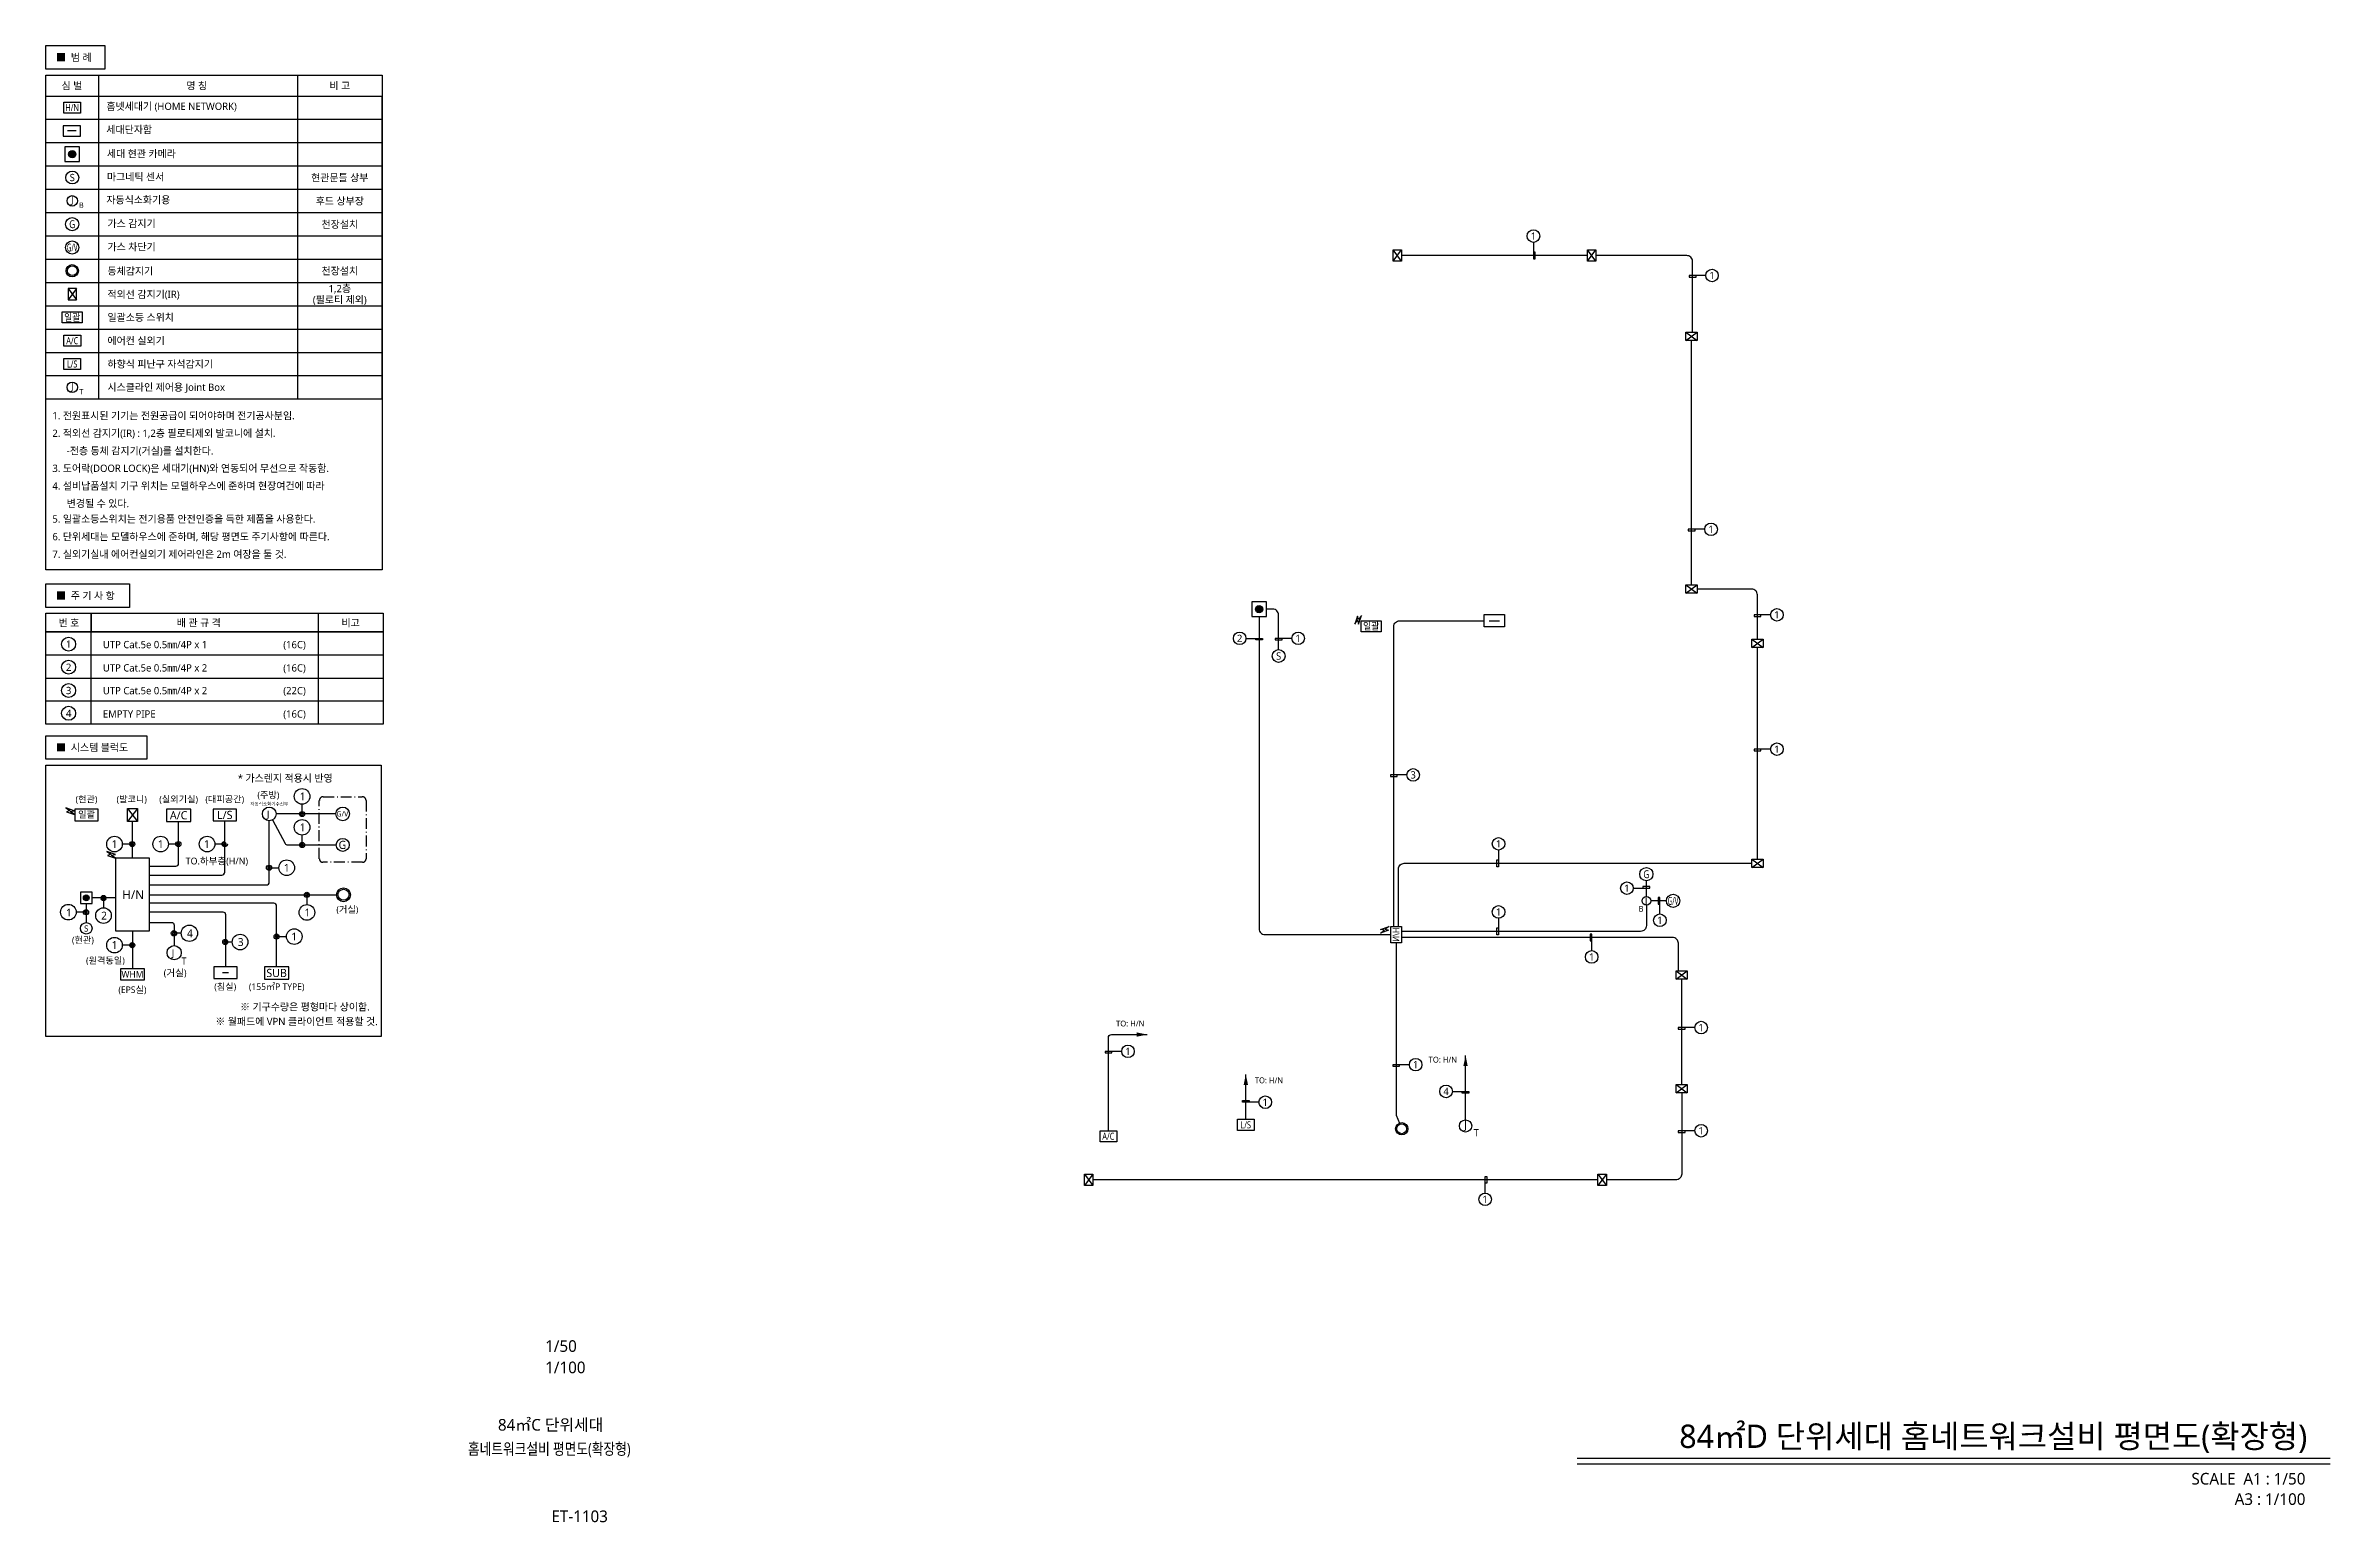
# Model space of a CAD drawing. Header units: millimetres. Extents: x 8480 to 294185, y -114350 to -87474.
# Drawn here: x 116160 to 155358, y -113622 to -88283 of the extents above; entities that cross this region are included whole.
import ezdxf
from ezdxf.enums import TextEntityAlignment as Align

# ---------------------------------------------------------------- set-up
doc = ezdxf.new("R2010")
doc.units = ezdxf.units.MM
doc.header["$LTSCALE"] = 50
doc.linetypes.add('DD6', pattern=[6, 3.75, -1, 0.25, -1])
doc.linetypes.add('H', pattern=[6, 4, -2])
for name, color, linetype in [('e-con', 1, 'Continuous'), ('E-SYM', 2, 'Continuous'), ('E-TEXT', 7, 'Continuous'), ('e-wire', 4, 'Continuous'), ('e-wire3s', 4, 'H'), ('E_SYM', 2, 'Continuous'), ('EZ-HN-TEXT', 2, 'Continuous'), ('HN', 1, 'Continuous'), ('J', 3, 'Continuous'), ('NOTE', 7, 'Continuous'), ('R', 6, 'Continuous'), ('SYM', 3, 'Continuous'), ('TEX', 3, 'Continuous'), ('TEXT', 2, 'Continuous'), ('title', 2, 'Continuous'), ('전열-E-SYM', 2, 'Continuous'), ('지시선', 1, 'Continuous'), ('천정', 4, 'Continuous'), ('통신단자함', 2, 'Continuous')]:
    doc.layers.add(name, color=color, linetype=linetype)
doc.styles.add('mg', font='malgun.ttf')

# ---------------------------------------------------------------- blocks, each defined once
blk = doc.blocks.new('100-57')
at = {"layer": 'E-SYM', "linetype": 'Continuous'}
blk.add_line((-125, 150), (125, 150), dxfattribs=at)
at = {"layer": 'E-SYM'}
blk.add_lwpolyline([(-250, 0), (250, 0), (250, 300), (-250, 300)], close=True, dxfattribs=at)
blk = doc.blocks.new('EFCL')
at = {"layer": 'SYM'}
h = blk.add_hatch(color=6, dxfattribs=at)
edge = h.paths.add_edge_path()
edge.add_arc((0, 0), 150, 0, 360)
at = {"layer": 'SYM', "color": 6}
blk.add_lwpolyline([(-300, -300), (300, -300), (300, 300), (-300, 300)], close=True, dxfattribs=at)
blk.add_circle((0, 0), 150, dxfattribs=at)
blk.add_circle((0, 0), 150, dxfattribs=at)
blk = doc.blocks.new('A$C6a344dfd')
at = {"layer": 'SYM', "color": 3}
blk.add_circle((0, 111), 111, dxfattribs=at)
at = {"layer": 'SYM', "color": 3, "style": 'mg'}
blk.add_text('S', height=125, dxfattribs=at).set_placement((0, 111), align=Align.MIDDLE)
blk = doc.blocks.new('100-89')
at = {"layer": 'E-SYM', "linetype": 'Continuous'}
blk.add_circle((0, 0), 150, dxfattribs=at)
at = {"layer": 'e-con', "linetype": 'Continuous', "style": 'mg'}
blk.add_text('J', height=200, dxfattribs=at).set_placement((0, 0), align=Align.MIDDLE)
blk = doc.blocks.new('A$C6D592EF3')
at = {"layer": 'SYM', "color": 2}
for radius in [105, 84]:
    blk.add_circle((133, 160, 0), radius, dxfattribs=at)
blk = doc.blocks.new('A$C4bec3cc4')
at = {"layer": 'SYM', "color": 4, "ltscale": 3}
blk.add_blockref('A$C6D592EF3', (-238, -160, 0), dxfattribs=at)
blk = doc.blocks.new('에어컨 실외기')
at = {"layer": 'SYM', "color": 2, "elevation": 0}
blk.add_lwpolyline([(-332052, 105245), (-331764, 105245), (-331764, 105055), (-332052, 105055)], close=True, dxfattribs=at)
at = {"layer": 'SYM', "color": 1, "style": 'mg', "width": 0.8}
blk.add_text('A/C', height=120.2, dxfattribs=at).set_placement((-331910, 105150), align=Align.MIDDLE_CENTER)
blk = doc.blocks.new('A$C49EC5F35')
at = {"layer": 'SYM', "color": 1, "elevation": 0}
blk.add_lwpolyline([(144, 192), (0, 192), (0, 0), (144, 0)], close=True, dxfattribs=at)
at = {"layer": 'SYM', "color": 1}
for points in [[(0, 192), (144, 0)], [(144, 192), (0, 0)]]:
    blk.add_lwpolyline(points, dxfattribs=at)
blk = doc.blocks.new('A$Cccbf2acf')
at = {"layer": 'SYM', "color": 4, "ltscale": 3}
blk.add_blockref('A$C49EC5F35', (-144, -192), dxfattribs=at)
blk = doc.blocks.new('가스 감지기')
at = {"layer": 'SYM', "color": 2}
blk.add_circle((-336271, 111089, 0), 114, dxfattribs=at)
at = {"layer": 'TEX', "color": 1, "style": 'mg', "width": 0.8}
blk.add_text('G', height=135, dxfattribs=at).set_placement((-336271, 111089, 0), align=Align.MIDDLE)
blk = doc.blocks.new('가스 차단기')
at = {"layer": 'SYM', "color": 2}
blk.add_circle((-336271, 111509, 0), 114, dxfattribs=at)
at = {"layer": 'TEX', "color": 1, "style": 'mg', "width": 0.5}
blk.add_text('G/V', height=135, dxfattribs=at).set_placement((-336271, 111509, 0), align=Align.MIDDLE)
blk = doc.blocks.new('F19')
at = {"layer": 'E_SYM', "elevation": 0}
blk.add_lwpolyline([(-2.14, 1.19), (2.14, 1.19), (2.14, -1.19), (-2.14, -1.19)], close=True, dxfattribs=at)
at = {"layer": 'TEX', "color": 1, "style": 'mg', "width": 0.9}
blk.add_text('일괄', height=1.5, dxfattribs=at).set_placement((0, 0), align=Align.MIDDLE_CENTER)
blk = doc.blocks.new('HN')
at = {"layer": 'E_SYM'}
blk.add_lwpolyline([(52707, -39358), (52996, -39358), (52996, -39549), (52707, -39549)], close=True, dxfattribs=at)
at = {"layer": 'TEXT', "color": 1, "style": 'mg', "width": 0.8}
blk.add_text('H/N', height=120.2, dxfattribs=at).set_placement((52850, -39454, 0), align=Align.MIDDLE_CENTER)
blk = doc.blocks.new('하향식 피난구 자석감지기')
at = {"layer": 'SYM', "color": 2, "elevation": 0}
blk.add_lwpolyline([(-331372, 105245), (-331084, 105245), (-331084, 105055), (-331372, 105055)], close=True, dxfattribs=at)
at = {"layer": 'SYM', "color": 1, "style": 'mg', "width": 0.8}
blk.add_text('L/S', height=120.2, dxfattribs=at).set_placement((-331230, 105150), align=Align.MIDDLE_CENTER)
blk = doc.blocks.new('NOTE-1')
at = {"layer": 'NOTE', "color": 1}
for p, q in [((409294, -123120), (409294, -117561)), ((409294, -117561), (415065, -117561)), ((410205, -123120), (410205, -117561)), ((413615, -117561), (413615, -123120)), ((415065, -117561), (415065, -123120)), ((409294, -117921), (415065, -117921)), ((415065, -123120), (415065, -117921)), ((409294, -118321), (415065, -118321)), ((409294, -118720), (415065, -118720)), ((409294, -119120), (415065, -119120)), ((409294, -119520), (415065, -119520)), ((409294, -119920), (415065, -119920)), ((409294, -120320), (415065, -120320)), ((409294, -120720), (415065, -120720)), ((409294, -121120), (415065, -121120)), ((409294, -121520), (415065, -121520)), ((409294, -121920), (415065, -121920)), ((409294, -121920), (415065, -121920)), ((409294, -122320), (415065, -122320)), ((409294, -122720), (415065, -122720)), ((410075, -126797), (410075, -127117)), ((410075, -127117), (410075, -126797)), ((413967, -126797), (413967, -127117)), ((409294, -127117), (415085, -127117)), ((409294, -128699), (409294, -127117)), ((410075, -128699), (410075, -127117)), ((413967, -127117), (413967, -128699)), ((415085, -127117), (415085, -128699)), ((415085, -127517), (409294, -127517)), ((415085, -127917), (409294, -127917)), ((415085, -128308), (409294, -128308)), ((415085, -128699), (409294, -128699))]:
    blk.add_line(p, q, dxfattribs=at)
for points in [[(409294, -117057), (410311, -117057), (410311, -117461), (409294, -117461)], [(409294, -123120), (415065, -123120), (415065, -126054), (409294, -126054)], [(409294, -126294), (410731, -126294), (410731, -126697), (409294, -126697)], [(409294, -126797), (415085, -126797), (415085, -127117), (409294, -127117)]]:
    blk.add_lwpolyline(points, close=True, dxfattribs=at)
for centre in [(409688, -127327), (409688, -127723), (409688, -128123), (409688, -128514)]:
    blk.add_circle(centre, 120, dxfattribs=at)
at = {"layer": 'SYM', "color": 2, "linetype": 'Continuous', "xscale": 0.5992808219178083, "yscale": 0.5992808219178083, "zscale": 0.5992808219178083, "rotation": 180}
blk.add_blockref('100-57', (409744, -118431), dxfattribs=at)
at = {"layer": 'SYM', "color": 2, "xscale": 0.4166697985492647, "yscale": 0.4166697985492647, "zscale": 0.4166697985492647, "rotation": 270}
blk.add_blockref('EFCL', (409750, -118920), dxfattribs=at)
at = {"layer": 'SYM', "color": 3}
for name, p in [('A$C6a344dfd', (409750, -119431)), ('가스 감지기', (746020, -231210, 0)), ('가스 차단기', (746020, -232030, 0))]:
    blk.add_blockref(name, p, dxfattribs=at)
at = {"layer": 'SYM', "color": 2}
for name, p, xscale, yscale, zscale in [('100-89', (409750, -119720), 0.6, 0.6, 0.6), ('F19', (409750, -121720), 80.1068090787717, 80.1068090787717, 80.1068090787717), ('100-89', (409750, -122920), 0.6, 0.6, 0.6)]:
    blk.add_blockref(name, p, dxfattribs=dict(at, xscale=xscale, yscale=yscale, zscale=zscale))
at = {"layer": 'SYM', "color": 4}
for name, p in [('A$C4bec3cc4', (409855, -120920)), ('A$Cccbf2acf', (409822, -121224)), ('에어컨 실외기', (741660, -227270))]:
    blk.add_blockref(name, p, dxfattribs=at)
at = {"layer": 'SYM', "color": 4, "transparency": 33554687}
blk.add_blockref('하향식 피난구 자석감지기', (740978, -227670, 0), dxfattribs=at)
at = {"layer": '전열-E-SYM'}
blk.add_blockref('HN', (356898, -78667), dxfattribs=at)
at = {"layer": 'TEX', "style": 'mg'}
for s, p in [('■  범 례', (409470, -117259)), ('■  주 기 사 항', (409470, -126496))]:
    blk.add_text(s, height=125, dxfattribs=at).set_placement(p, align=Align.MIDDLE_LEFT)
for s, height, p in [('심 벌', 125, (409744, -117741)), ('명 칭', 125, (411885, -117741)), ('비 고', 125, (414340, -117741)), ('현관문틀 상부', 125, (414340, -119320)), ('B', 90, (409906, -119794)), ('후드 상부장', 125, (414340, -119720)), ('천장설치', 125, (414340, -120120)), ('천장설치', 125, (414340, -120920)), ('(필로티 제외)', 125, (414340, -121421)), ('1,2층', 125, (414340, -121228)), ('T', 90, (409906, -122994)), ('배 관 규 격', 125, (411921, -126957)), ('비고', 125, (414526, -126957)), ('1', 125, (409688, -127327)), ('2', 125, (409688, -127723)), ('3', 125, (409688, -128123)), ('4', 125, (409688, -128514))]:
    blk.add_text(s, height=height, dxfattribs=at).set_placement(p, align=Align.MIDDLE)
for s, p in [('홈넷세대기 (HOME NETWORK)', (410335, -118160)), ('세대단자함', (410335, -118560)), ('세대 현관 카메라', (410345, -118974)), ('마그네틱 센서', (410345, -119372)), ('자동식소화기용', (410335, -119766)), ('가스 감지기 ', (410354, -120173)), ('가스 차단기', (410354, -120573)), ('동체감지기', (410354, -120987)), ('적외선 감지기(IR)', (410354, -121387)), ('일괄소등 스위치', (410354, -121781)), ('에어컨 실외기', (410354, -122183)), ('하향식 피난구 자석감지기', (410354, -122583)), ('시스클라인 제어용 Joint Box', (410354, -122981)), ('1. 전원표시된 기기는 전원공급이 되어야하며 전기공사분임.', (409409, -123469)), ('2. 적외선 감지기(IR) : 1,2층 필로티제외 발코니에 설치.', (409409, -123771)), ('3. 도어락(DOOR LOCK)은 세대기(HN)와 연동되어 무선으로 작동함.', (409409, -124372)), ('-전층 동체 감지기(거실)를 설치한다.', (409655, -124073)), ('4. 설비납품설치 기구 위치는 모델하우스에 준하며 현장여건에 따라', (409409, -124674)), ('변경될 수 있다.', (409655, -124976)), ('6. 단위세대는 모델하우스에 준하며, 해당 평면도 주기사항에 따른다.', (409409, -125545)), ('5. 일괄소등스위치는 전기용품 안전인증을 득한 제품을 사용한다.', (409409, -125242)), ('7. 실외기실내 에어컨실외기 제어라인은 2m 여장을 둘 것.', (409409, -125847)), ('번 호', (409515, -127025)), ('UTP Cat.5e 0.5㎜/4P x 1', (410275, -127397)), ('(16C) ', (413370, -127398)), ('UTP Cat.5e 0.5㎜/4P x 2', (410275, -127797)), ('(16C) ', (413370, -127798)), ('UTP Cat.5e 0.5㎜/4P x 2', (410275, -128188)), ('(22C) ', (413370, -128188)), ('EMPTY PIPE', (410275, -128588)), ('(16C) ', (413370, -128588))]:
    blk.add_text(s, height=125, dxfattribs=at).set_placement(p)
blk = doc.blocks.new('NOTE-2')
at = {"layer": 'SYM'}
h = blk.add_hatch(color=6, dxfattribs=at)
edge = h.paths.add_edge_path()
edge.add_arc((409991, -131383), 49.6, 0, 360)
at = {"color": 1}
for p, q in [((413693, -129945), (413693, -129776)), ((410778, -130461), (410609, -130461)), ((411570, -130461), (411401, -130461)), ((413693, -130476), (413693, -130307)), ((413126, -130867), (413294, -130867)), ((409986, -131629), (409818, -131629)), ((410286, -131385), (410286, -131553)), ((413776, -131332), (413776, -131500)), ((411620, -131991), (411494, -131991)), ((413256, -132047), (413425, -132047)), ((410778, -132195), (410609, -132195)), ((412496, -132141), (412375, -132141))]:
    blk.add_line(p, q, dxfattribs=at)
at = {"color": 1, "transparency": 33554687}
blk.add_line((412367, -130460), (412198, -130460), dxfattribs=at)
blk.add_circle((412367, -130460), 44.3, dxfattribs=at)
at = {"color": 1}
for centre, radius, start, end in [((413693, -129945), 22.1, 0, 180), ((413693, -129945), 22.1, 180, 0), ((410778, -130461), 22.1, 90, 270), ((410778, -130461), 22.1, 270, 90), ((411570, -130461), 22.1, 90, 270), ((411570, -130461), 22.1, 270, 90), ((413693, -130476), 22.1, 0, 180), ((413693, -130476), 22.1, 180, 0), ((413126, -130867), 22.1, 90, 270), ((413126, -130867), 22.1, 270, 90), ((413776, -131332), 22.1, 0, 180), ((409986, -131629), 22.1, 90, 270), ((409986, -131629), 22.1, 270, 90), ((410286, -131385), 22.1, 0, 180), ((410286, -131385), 22.1, 180, 0), ((413776, -131332), 22.1, 180, 0), ((411494, -131991), 23.1, 90, 270), ((411494, -131991), 23.1, 270, 90), ((413256, -132047), 22.1, 90, 270), ((413256, -132047), 22.1, 270, 90), ((410778, -132195), 22.1, 90, 270), ((410778, -132195), 22.1, 270, 90), ((412375, -132141), 22.1, 90, 270), ((412375, -132141), 22.1, 270, 90)]:
    blk.add_arc(centre, radius, start, end, dxfattribs=at)
at = {"color": 1, "transparency": 33554687}
for start, end in [(90, 270), (270, 90)]:
    blk.add_arc((412367, -130460), 22.1, start, end, dxfattribs=at)
at = {"layer": 'e-wire'}
blk.add_lwpolyline([(413256, -132567), (413256, -131526, 0.414214), (413206, -131476), (411073, -131476)], format="xyb", dxfattribs=at)
at = {"layer": 'EZ-HN-TEXT', "color": 1}
for points in [[(409649, -129905), (409787, -129954), (409714, -129903), (409784, -129890), (409639, -129839), (409708, -129886)], [(410354, -130654), (410493, -130703), (410419, -130653), (410489, -130640), (410344, -130589), (410413, -130636)]]:
    blk.add_lwpolyline(points, close=True, dxfattribs=at)
at = {"layer": 'HN', "color": 1}
for centre, radius in [((413693, -129642), 134), ((413693, -130173), 134), ((413693, -129945), 44.3), ((410475, -130461), 134), ((410778, -130461), 44.3), ((411267, -130461), 134), ((411570, -130461), 44.3), ((412064, -130460), 134), ((413693, -130476), 44.3), ((413126, -130867), 44.3), ((413429, -130867), 134), ((413776, -131332), 44.3), ((409683, -131629), 134), ((409986, -131629), 44.3), ((410286, -131687), 134), ((410286, -131385), 44.3), ((413776, -131634), 134), ((410475, -132195), 134), ((411494, -131991), 46.1), ((411760, -131991), 140), ((412630, -132141), 134), ((413256, -132047), 44.3), ((413559, -132047), 134), ((410778, -132195), 44.3), ((412375, -132141), 44.3)]:
    blk.add_circle(centre, radius, dxfattribs=at)
at = {"layer": 'NOTE', "color": 1}
for points in [[(409294, -128601), (411031, -128601), (411031, -129005), (409294, -129005)], [(409294, -129105), (415050, -129105), (415050, -133765), (409294, -133765)]]:
    blk.add_lwpolyline(points, close=True, dxfattribs=at)
at = {"layer": 'NOTE'}
blk.add_lwpolyline([(414226, -129319, 0, 0, 0), (414390, -129319, 0, 0, 0), (414390, -129503, 57.5, 0, 0), (414390, -129647, 0, 0, 0)], format="xyseb", dxfattribs=at)
at = {"layer": 'NOTE', "linetype": 'DD6'}
blk.add_lwpolyline([(414056, -129647), (414724, -129647, -0.414214), (414791, -129714), (414791, -130711, -0.414214), (414728, -130773), (414051, -130773, -0.414214), (413989, -130711), (413989, -129714, -0.414214)], format="xyb", close=True, dxfattribs=at)
at = {"layer": 'SYM', "color": 2}
for p, q in [((410196, -129859), (409793, -129859)), ((409793, -129859), (409793, -130061)), ((409793, -130061), (410196, -130061)), ((410196, -130061), (410196, -129859)), ((411785, -129861), (411365, -129861)), ((411365, -129861), (411365, -130071)), ((411365, -130071), (411785, -130071)), ((411785, -130071), (411785, -129861)), ((412568, -129859), (412165, -129859)), ((412165, -129859), (412165, -130061)), ((412165, -130061), (412568, -130061)), ((412568, -130061), (412568, -129859)), ((411073, -130703), (410493, -130703)), ((410493, -130703), (410493, -131950)), ((411073, -131950), (411073, -130703)), ((410493, -131950), (411073, -131950)), ((410581, -132794), (410581, -132593)), ((410581, -132593), (410984, -132593)), ((410984, -132794), (410581, -132794)), ((410984, -132593), (410984, -132794)), ((412429, -132668), (412328, -132668)), ((413466, -132567), (413046, -132567)), ((413046, -132567), (413046, -132777)), ((413046, -132777), (413466, -132777)), ((413466, -132777), (413466, -132567))]:
    blk.add_line(p, q, dxfattribs=at)
at = {"layer": 'SYM', "color": 1}
for p, q in [((410699, -129848), (410867, -129848)), ((410699, -130071), (410699, -129848)), ((410867, -129848), (410699, -130071)), ((410699, -129848), (410867, -130071)), ((410867, -130071), (410699, -130071)), ((410867, -129848), (410867, -130071))]:
    blk.add_line(p, q, dxfattribs=at)
at = {"layer": 'SYM', "color": 6}
for p, q in [((410090, -131284), (409892, -131284)), ((409892, -131284), (409892, -131482)), ((410090, -131482), (410090, -131284)), ((409892, -131482), (410090, -131482))]:
    blk.add_line(p, q, dxfattribs=at)
at = {"layer": 'SYM', "color": 2}
blk.add_lwpolyline([(412580, -132769), (412580, -132567), (412177, -132567), (412177, -132769)], close=True, dxfattribs=at)
at = {"layer": 'SYM', "color": 3}
for centre, radius in [((413130, -129943), 117), ((409991, -131906), 99.1), ((411499, -132325), 122)]:
    blk.add_circle(centre, radius, dxfattribs=at)
at = {"layer": 'SYM', "color": 2}
for centre, radius in [((414390, -129943), 117), ((414390, -130474), 112), ((414404, -131330), 119), ((414404, -131330), 94.8)]:
    blk.add_circle(centre, radius, dxfattribs=at)
at = {"layer": 'SYM', "color": 6}
blk.add_circle((409991, -131383), 49.6, dxfattribs=at)
blk.add_circle((409991, -131383), 49.6, dxfattribs=at)
at = {"layer": '천정'}
for p, q in [((414273, -129943), (413248, -129943)), ((409991, -131482), (409991, -131807)), ((410493, -131383), (410090, -131383)), ((410783, -131950), (410783, -132593))]:
    blk.add_line(p, q, dxfattribs=at)
for points in [[(410783, -130703), (410783, -130071)], [(411073, -131330), (414285, -131330)]]:
    blk.add_lwpolyline(points, dxfattribs=at)
for points in [[(411073, -131162), (413080, -131162, 0.414214), (413130, -131112), (413130, -130061)], [(411073, -130840), (411525, -130840, 0.414214), (411575, -130790), (411575, -130071)], [(413186, -130046), (413403, -130449, 0.275723), (413446, -130474), (414278, -130474)], [(411073, -131623), (412331, -131623, -0.414214), (412379, -131671), (412379, -132567)], [(411073, -131804), (411449, -131804, -0.414214), (411499, -131854), (411499, -132203)]]:
    blk.add_lwpolyline(points, format="xyb", dxfattribs=at)
at = {"layer": '천정', "transparency": 33554687}
blk.add_lwpolyline([(411073, -130991), (412317, -130991, 0.414214), (412367, -130941), (412367, -130061)], format="xyb", dxfattribs=at)
at = {"layer": 'SYM', "color": 3, "style": 'mg'}
for s, height, p in [('J', 117, (413091, -130004)), ('S', 104, (409953, -131961)), ('J', 122, (411458, -132388))]:
    blk.add_text(s, height=height, dxfattribs=at).set_placement(p)
at = {"layer": 'TEX', "style": 'mg'}
blk.add_text('■  시스템 블럭도', height=125, dxfattribs=at).set_placement((409470, -128803), align=Align.MIDDLE_LEFT)
blk.add_text('* 가스렌지 적용시 반영', height=125, dxfattribs=at).set_placement((414218, -129392), align=Align.RIGHT)
for s, height, p in [('(현관)', 112, (409994, -129746)), ('(발코니)', 112, (410770, -129746)), ('(실외기실)', 112, (411575, -129746)), ('(거실)', 112, (414470, -131638)), ('(현관)', 112, (409933, -132163)), ('(거실)', 116.7, (411515, -132729)), ('(침실)', 112, (412375, -132962)), ('(155㎡P TYPE)', 112, (413257, -132963)), ('(EPS실)', 112, (410782, -133015))]:
    blk.add_text(s, height=height, dxfattribs=at).set_placement(p, align=Align.CENTER)
at = {"layer": 'TEX', "transparency": 33554687, "style": 'mg'}
for s, height, p in [('(대피공간)', 112, (412367, -129746)), ('TO.하부층(H/N)', 116.67, (412231, -130810))]:
    blk.add_text(s, height=height, dxfattribs=at).set_placement(p, align=Align.CENTER)
at = {"layer": 'TEX', "style": 'mg'}
for s, height, p in [('자동식소화기수신부', 56, (413130, -129772)), ('(주방)', 112, (413115, -129616))]:
    blk.add_text(s, height=height, dxfattribs=at).set_placement(p, align=Align.MIDDLE_CENTER)
for s, height, p in [('1', 134, (413703, -129642)), ('1', 134, (413703, -130173)), ('1', 134, (410475, -130461)), ('1', 134, (411267, -130461)), ('1', 134, (413429, -130867)), ('1', 134, (409693, -131636)), ('2', 134, (410296, -131687)), ('1', 134, (413785, -131634)), ('4', 140, (411770, -131991)), ('3', 134, (412640, -132141)), ('1', 134, (413559, -132047)), ('(원격동일)', 112, (410319, -132461)), ('1', 134, (410475, -132192))]:
    blk.add_text(s, height=height, dxfattribs=at).set_placement(p, align=Align.MIDDLE)
at = {"layer": 'TEX', "color": 1, "style": 'mg'}
for s, height, p in [('일괄', 112, (409995, -129952)), ('A/C', 140, (411575, -129966)), ('L/S', 140, (412367, -129960)), ('H/N', 153.2, (410795, -131328)), ('SUB', 140, (413256, -132672))]:
    blk.add_text(s, height=height, dxfattribs=at).set_placement(p, align=Align.MIDDLE_CENTER)
blk.add_text('G/V', height=89.6, dxfattribs=at).set_placement((414385, -129986), align=Align.CENTER)
at = {"layer": 'TEX', "transparency": 33554687, "style": 'mg'}
blk.add_text('1', height=134, dxfattribs=at).set_placement((412059, -130461), align=Align.MIDDLE)
at = {"layer": 'TEX', "color": 1, "style": 'mg'}
for s, height, p in [('G', 140, (414385, -130474)), ('WHM', 112, (410783, -132694))]:
    blk.add_text(s, height=height, dxfattribs=at).set_placement(p, align=Align.MIDDLE)
blk.add_text('T', height=122, dxfattribs=at).set_placement((411623, -132528))
at = {"layer": 'TEX', "color": 2, "style": 'mg'}
blk.add_text('※ 기구수량은 평형마다 상이함.', height=125, dxfattribs=at).set_placement((413741, -133254), align=Align.MIDDLE_CENTER)
blk.add_text('※ 월패드에 VPN 클라이언트 적용할 것.', height=125, dxfattribs=at).set_placement((414990, -133567), align=Align.RIGHT)
blk = doc.blocks.new('50AR')
at = {"layer": '천정', "linetype": 'Continuous'}
blk.add_lwpolyline([(0, 0, 75, 0, 0), (180, 0, 0, 0, 0)], format="xyseb", dxfattribs=at)
blk = doc.blocks.new('A$C5b1b9f38')
at = {"layer": '천정', "linetype": 'Continuous', "xscale": -1}
blk.add_blockref('50AR', (180, 0), dxfattribs=at)
blk = doc.blocks.new('홈넷세대기 블럭')
at = {"layer": 'E-SYM'}
blk.add_lwpolyline([(80518, 189974), (80868, 189974), (80868, 190201), (80518, 190201)], close=True, dxfattribs=at)
at = {"layer": 'E-SYM', "color": 1, "style": 'mg', "width": 0.9}
blk.add_text('H/N', height=140, dxfattribs=at).set_placement((80693, 190088), align=Align.MIDDLE_CENTER)
blk = doc.blocks.new('50J')
at = {"layer": 'J'}
blk.add_circle((0, 75), 75, dxfattribs=at)
at = {"layer": 'J', "style": 'mg', "width": 1.5}
blk.add_text('J', height=97.5, dxfattribs=at).set_placement((-2, 32), align=Align.CENTER)

msp = doc.modelspace()

# ---------------------------------------------------------------- linework, layer by layer
at = {"layer": 'e-wire'}
for p, q in [((142613, -91884), (139423, -91884)), ((144399, -97535), (144399, -93340)), ((145529, -102240), (145529, -98610)), ((144229, -106110), (144229, -104300)), ((136751, -106705), (136751, -105935))]:
    msp.add_line(p, q, dxfattribs=at)
for points in [[(144416, -93201), (144416, -91984, 0.414214), (144316, -91884), (142757, -91884)], [(137314, -98645), (137314, -98051, 0.414214), (137214, -97951), (137103, -97951)], [(145529, -98466), (145529, -97707, 0.414214), (145429, -97607), (144495, -97607)], [(136978, -98076), (136978, -103437, 0.414214), (137078, -103537), (139238, -103537)], [(139289, -103398), (139289, -98250, -0.414214), (139389, -98150), (140839, -98150)], [(139369, -103398), (139369, -102412, -0.414214), (139469, -102312), (145433, -102312)], [(143624, -103033), (143624, -103381, -0.414214), (143524, -103481), (139420, -103481)], [(139329, -103677), (139329, -106618, 0.09543), (139333, -106636), (139387, -106772)], [(144172, -104156), (144172, -103686, 0.414214), (144072, -103586), (139420, -103586)], [(144229, -106254), (144229, -107646, -0.414214), (144129, -107746), (142937, -107746)]]:
    msp.add_lwpolyline(points, format="xyb", dxfattribs=at)
for points in [[(143624, -102883), (143624, -102614)], [(143967, -102958), (143699, -102958)], [(140521, -106716), (140521, -105612)]]:
    msp.add_lwpolyline(points, dxfattribs=at)
at = {"layer": 'e-wire', "elevation": 0}
msp.add_lwpolyline([(134394, -106902), (134394, -105302, -0.414214), (134444, -105252), (135057, -105252)], format="xyb", dxfattribs=at)
msp.add_lwpolyline([(142793, -107746), (134128, -107746)], dxfattribs=at)
at = {"layer": 'EZ-HN-TEXT', "color": 1}
for points in [[(138668, -98072), (138619, -98211), (138669, -98138), (138682, -98208), (138733, -98063), (138686, -98131)], [(139198, -103461), (139059, -103510), (139133, -103460), (139062, -103447), (139208, -103396), (139139, -103443)]]:
    msp.add_lwpolyline(points, close=True, dxfattribs=at)
at = {"layer": 'R', "color": 3}
msp.add_line((142437, -112520), (155358, -112520), dxfattribs=at)
at = {"layer": 'R'}
msp.add_line((142437, -112620), (155358, -112620), dxfattribs=at)
at = {"layer": '지시선'}
for points in [[(141686, -91658), (141686, -91942), (141713, -91942), (141713, -91825), (141686, -91825)], [(144642, -92226), (144358, -92226), (144358, -92254), (144475, -92254), (144475, -92226)], [(144625, -96582), (144341, -96582), (144341, -96610), (144458, -96610), (144458, -96582)], [(145755, -98049), (145471, -98049), (145471, -98077), (145588, -98077), (145588, -98049)], [(136753, -98453), (137037, -98453), (137037, -98480), (136920, -98480), (136920, -98453)], [(137541, -98453), (137257, -98453), (137257, -98480), (137374, -98480), (137374, -98453)], [(145755, -100355), (145471, -100355), (145471, -100382), (145588, -100382), (145588, -100355)], [(139514, -100796), (139231, -100796), (139231, -100824), (139347, -100824), (139347, -100796)], [(143398, -102740), (143682, -102740), (143682, -102712), (143565, -102712), (143565, -102740)], [(143855, -103183), (143855, -102899), (143827, -102899), (143827, -103016), (143855, -103016)], [(144455, -105132), (144171, -105132), (144171, -105160), (144288, -105160), (144288, -105132)], [(139557, -105769), (139273, -105769), (139273, -105796), (139389, -105796), (139389, -105769)], [(136977, -106413), (136693, -106413), (136693, -106386), (136810, -106386), (136810, -106413)], [(140295, -106228), (140579, -106228), (140579, -106256), (140462, -106256), (140462, -106228)], [(144455, -106902), (144171, -106902), (144171, -106930), (144288, -106930), (144288, -106902)]]:
    msp.add_lwpolyline(points, dxfattribs=at)
for points, elevation in [([(141087, -102087), (141087, -102371), (141060, -102371), (141060, -102255), (141087, -102255)], 2), ([(141087, -103256), (141087, -103540), (141060, -103540), (141060, -103423), (141087, -103423)], 2), ([(142685, -103812), (142685, -103528), (142658, -103528), (142658, -103645), (142685, -103645)], 2), ([(134621, -105540), (134338, -105540), (134338, -105567), (134454, -105567), (134454, -105540)], 0), ([(140857, -107971), (140857, -107687), (140885, -107687), (140885, -107804), (140857, -107804)], 0)]:
    msp.add_lwpolyline(points, dxfattribs=dict(at, elevation=elevation))
for centre in [(141686, -91550), (144750, -92226), (144733, -96582), (145863, -98049), (136645, -98453), (137649, -98453), (145863, -100355), (139622, -100796), (141087, -101979, 1), (143290, -102740), (141087, -103148, 1), (143855, -103291), (142685, -103920, 1), (144563, -105132), (134729, -105540, 0), (139665, -105769), (140187, -106228), (137085, -106413), (144563, -106902), (140857, -108079, 0)]:
    msp.add_circle(centre, 108, dxfattribs=at)

# ---------------------------------------------------------------- block references
at = {"layer": 'E-SYM', "xscale": -0.7971938775510204, "yscale": 0.7971938775510204, "zscale": 0.7971938775510204, "rotation": 90}
msp.add_blockref('홈넷세대기 블럭', (290866, -39210), dxfattribs=at)
at = {"layer": 'E-SYM', "xscale": 0.700000000000684, "yscale": 0.700000000000684, "zscale": 0.700000000000684}
msp.add_blockref('100-89', (140521, -106821), dxfattribs=at)
at = {"layer": 'e-wire3s'}
for name, p in [('NOTE-1', (-293134, 28775)), ('NOTE-2', (-293134, 28477))]:
    msp.add_blockref(name, p, dxfattribs=at)
at = {"layer": 'SYM', "color": 4, "xscale": -1}
for p, rotation in [((139423, -91980, 0), 180), ((142757, -91980, 0), 180), ((144303, -93340, 0), 90), ((144303, -97679, 0), 90), ((145433, -98610, 0), 90), ((145433, -102384, 0), 90), ((144133, -104300, 0), 90), ((144133, -106254, 0), 90)]:
    msp.add_blockref('A$Cccbf2acf', p, dxfattribs=dict(at, rotation=rotation))
at = {"layer": 'SYM', "color": 2, "xscale": 0.4166697985492647, "yscale": 0.4166697985492647, "zscale": 0.4166697985492647}
msp.add_blockref('EFCL', (136978, -97951), dxfattribs=at)
at = {"layer": 'SYM', "xscale": 80.1068090787717, "yscale": 80.1068090787717, "zscale": 80.1068090787717}
msp.add_blockref('F19', (138902, -98245, 0), dxfattribs=at)
at = {"layer": 'SYM', "color": 4, "linetype": 'Continuous'}
for name, p in [('A$C6a344dfd', (137314, -98867)), ('가스 감지기', (479894, -213589, 0)), ('50J', (143624, -103033)), ('가스 차단기', (480352, -214467, 0))]:
    msp.add_blockref(name, p, dxfattribs=at)
at = {"layer": 'SYM', "color": 4}
for name, p in [('에어컨 실외기', (466302, -212147, 0)), ('하향식 피난구 자석감지기', (467979, -211951, 0)), ('A$C4bec3cc4', (139531, -106869))]:
    msp.add_blockref(name, p, dxfattribs=at)
at = {"layer": 'SYM', "color": 4, "xscale": -1}
for p in [(133984, -107650, 0), (142793, -107650, 0)]:
    msp.add_blockref('A$Cccbf2acf', p, dxfattribs=at)
at = {"layer": '천정', "linetype": 'H'}
for p, rotation in [((135057, -105252, 0), 180), ((136751, -105935), 269.9999999999999)]:
    msp.add_blockref('A$C5b1b9f38', p, dxfattribs=dict(at, rotation=rotation))
at = {"layer": '천정', "linetype": 'H', "xscale": -1, "rotation": 90}
msp.add_blockref('A$C5b1b9f38', (140521, -105612), dxfattribs=at)
at = {"layer": '통신단자함', "xscale": -0.7, "yscale": 0.7, "zscale": 0.7, "rotation": 180}
msp.add_blockref('100-57', (141014, -98045), dxfattribs=at)

# ---------------------------------------------------------------- texts
at = {"layer": 'E-TEXT', "style": 'mg'}
msp.add_text('T', height=125, dxfattribs=at).set_placement((140660, -107000))
at = {"layer": 'TEX', "style": 'mg'}
for s, p in [('1', (141686, -91550)), ('1', (144750, -92226)), ('1', (144733, -96582)), ('1', (145863, -98049)), ('2', (136645, -98453)), ('1', (137649, -98453)), ('1', (145863, -100355)), ('3', (139622, -100796)), ('1', (141087, -101979, 1)), ('1', (143290, -102740)), ('1', (141087, -103148, 1)), ('1', (143855, -103291)), ('1', (142685, -103920, 1)), ('1', (144563, -105132)), ('1', (134729, -105540, 0)), ('1', (139665, -105769)), ('4', (140187, -106228)), ('1', (137085, -106413)), ('1', (144563, -106902)), ('1', (140857, -108079, 0))]:
    msp.add_text(s, height=125, dxfattribs=at).set_placement(p, align=Align.MIDDLE)
at = {"layer": 'TEX', "color": 3, "style": 'mg', "width": 0.9}
msp.add_text('B', height=100, dxfattribs=at).set_placement((143533, -103094), align=Align.MIDDLE)
at = {"layer": 'TEXT', "linetype": 'Continuous', "style": 'mg'}
for p in [(134768, -105063, 0), (140131, -105684), (137148, -106038)]:
    msp.add_text('TO: H/N', height=100, dxfattribs=at).set_placement(p, align=Align.MIDDLE)
at = {"layer": 'TEXT', "color": 2, "style": 'mg'}
msp.add_text('84㎡D 단위세대 홈네트워크설비 평면도(확장형)', height=400, dxfattribs=at).set_placement((154962, -112346), align=Align.RIGHT)
for s, p in [('SCALE  A1 : 1/50', (154931, -112874)), ('A3 : 1/100', (154931, -113224))]:
    msp.add_text(s, height=200, dxfattribs=at).set_placement(p, align=Align.MIDDLE_RIGHT)
at = {"layer": 'title', "color": 2, "style": 'mg'}
for s, p in [('1/50', (124729, -110597)), ('1/100', (124729, -110964))]:
    msp.add_text(s, height=200, dxfattribs=at).set_placement(p, align=Align.MIDDLE_LEFT)
msp.add_text('84㎡C 단위세대 ', height=200, dxfattribs=at).set_placement((124857, -111949), align=Align.MIDDLE_CENTER)
at = {"layer": 'title', "color": 2, "style": 'mg', "width": 0.8}
msp.add_text('홈네트워크설비 평면도(확장형)', height=200, dxfattribs=at).set_placement((124799, -112362), align=Align.MIDDLE_CENTER)
at = {"layer": 'title', "style": 'mg'}
msp.add_text('ET-1103', height=200, dxfattribs=at).set_placement((125321, -113519), align=Align.MIDDLE_CENTER)

doc.saveas('drawing.dxf')
